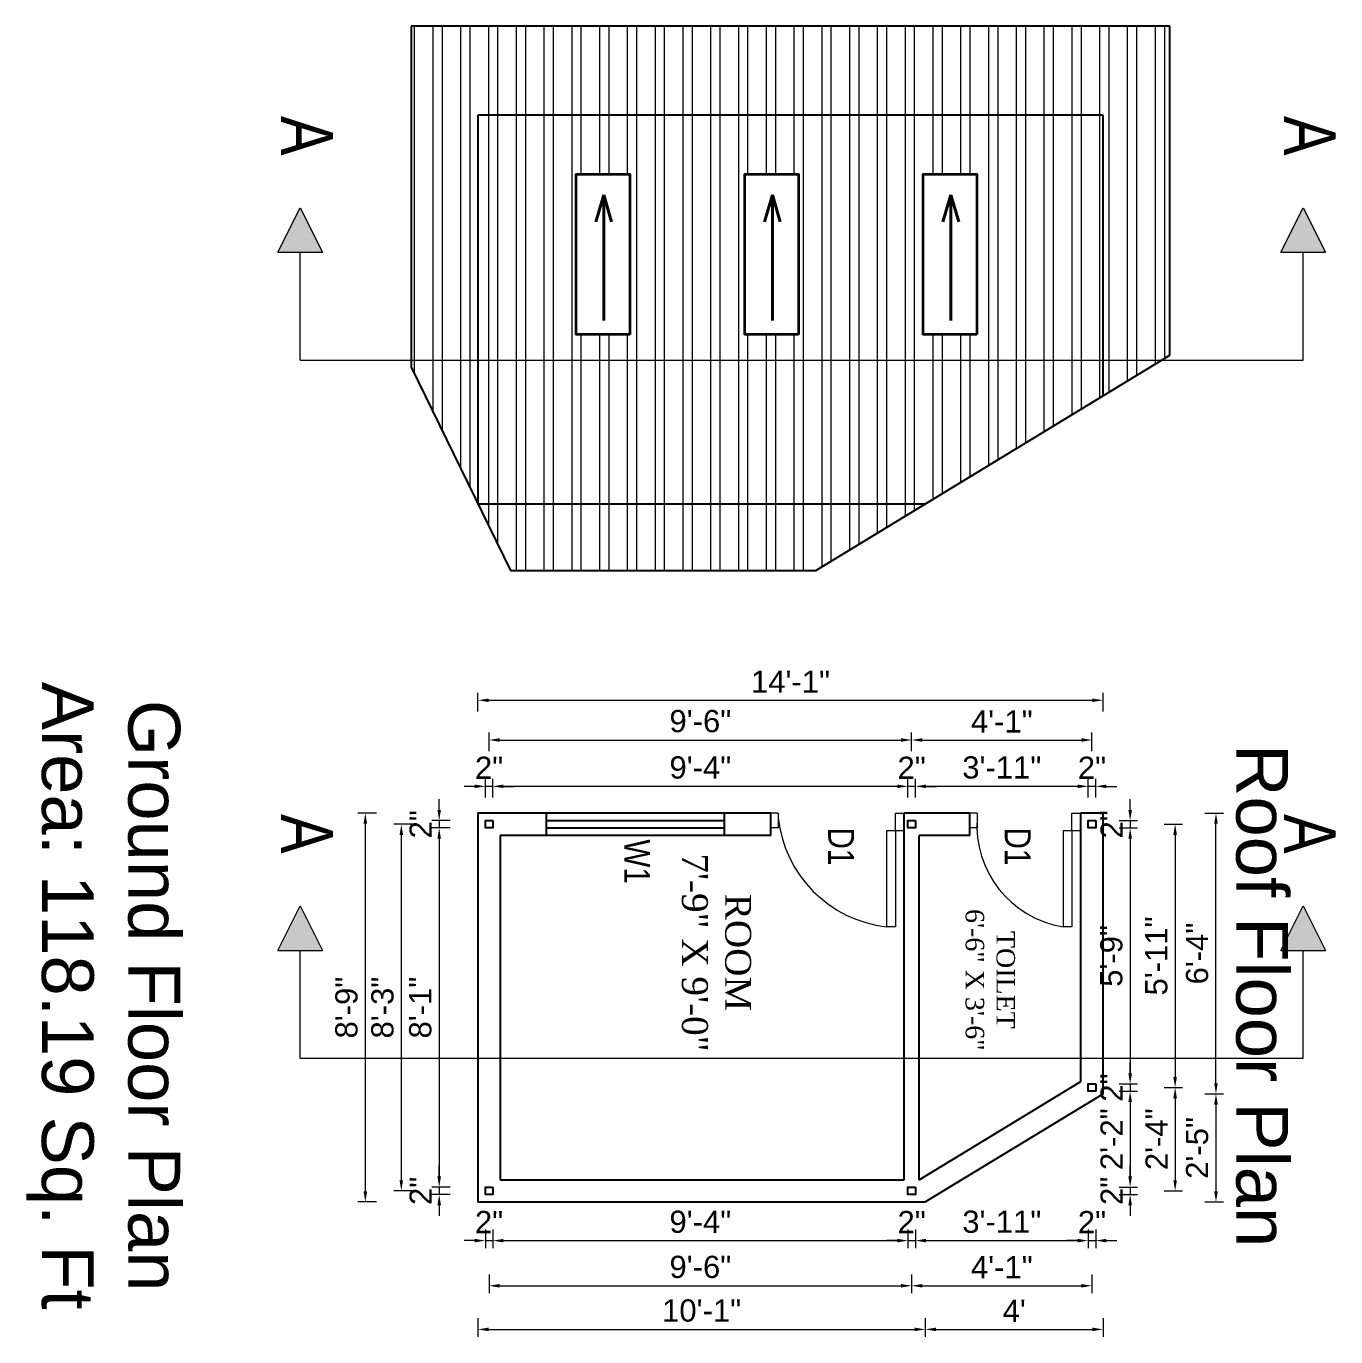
# Model space of a CAD drawing. Header units: inches. Extents: x 367408 to 422529, y -59171 to -41521.
# Drawn here: x 384788.8 to 385142.3, y -56353.1 to -55999.2 of the extents above; entities that cross this region are included whole.
import ezdxf

# ---------------------------------------------------------------- set-up
doc = ezdxf.new("R2010")
doc.units = ezdxf.units.IN
doc.header["$LTSCALE"] = 2
doc.header["$MEASUREMENT"] = 0
doc.header["$PDMODE"] = 34
doc.layers.get('0').update_dxf_attribs({"linetype": 'CONTINUOUS'})
doc.layers.get('DEFPOINTS').update_dxf_attribs({"color": 141, "linetype": 'CONTINUOUS'})
for name, color, linetype, lineweight in [('DIM_LINE', 173, 'CONTINUOUS', 20), ('dimension', 160, 'CONTINUOUS', 15), ('door', 20, 'CONTINUOUS', 35), ('OUTLINE', 1, 'CONTINUOUS', 25), ('steps', 253, 'CONTINUOUS', 20), ('WALL - A', 1, 'CONTINUOUS', 40)]:
    doc.layers.add(name, color=color, linetype=linetype, lineweight=lineweight)
doc.styles.add('Lettring Text', font='arial.ttf')
doc.styles.get("Standard").update_dxf_attribs({"font": 'ARIALN.TTF'})
doc.dimstyles.new('Copy of Standard', dxfattribs={"dimtxt": 6, "dimasz": 2.875, "dimexe": 2, "dimexo": 4, "dimgap": 2, "dimtad": 1, "dimdec": 0, "dimrnd": 1, "dimzin": 0, "dimdsep": 46, "dimlunit": 4, "dimtxsty": 'Lettring Text', "dimcen": 0.1, "dimclrd": 7, "dimclre": 7, "dimclrt": 7, "dimazin": 0, "dimtfac": 0.645, "dimtdec": 0, "dimtmove": 1, "dimatfit": 0, "dimfxl": 3, "dimfxlon": 1, "dimtfillclr": 256, "dimtolj": 1, "dimtzin": 0, "dimlwd": -1, "dimlwe": -1, "dimarcsym": 2})
pattern_1 = [(90, (441148.629, 326144.9924), (-7.5, 2e-15), []), (90, (441151.129, 326147.4924), (-7.5, 2e-15), [])]

# ---------------------------------------------------------------- blocks, each defined once
blk = doc.blocks.new('*D970')
at = {"layer": 'DEFPOINTS', "color": 0, "ltscale": 0.5, "transparency": 16777216}
for p in [(385077.5, -56213.72), (385077.5, -56215.72), (385086.81, -56215.72)]:
    blk.add_point(p, dxfattribs=at)
at = {"layer": 'steps', "color": 7, "ltscale": 0.5, "transparency": 16777216}
for p, q in [((385086.81, -56210.84), (385086.81, -56207.97)), ((385083.81, -56213.72), (385088.81, -56213.72)), ((385083.81, -56215.72), (385088.81, -56215.72)), ((385086.81, -56213.72), (385086.81, -56215.72)), ((385086.81, -56218.59), (385086.81, -56221.47))]:
    blk.add_line(p, q, dxfattribs=at)
for points in [[(385086.33, -56210.84), (385087.29, -56210.84), (385086.81, -56213.72)], [(385086.33, -56218.59), (385087.29, -56218.59), (385086.81, -56215.72)]]:
    blk.add_solid(points, dxfattribs=at)
at = {"layer": 'steps', "color": 7, "ltscale": 0.5, "transparency": 16777216, "insert": (385081.8, -56214.72), "char_height": 6, "attachment_point": 5, "rotation": 90, "style": 'Lettring Text'}
blk.add_mtext('\\A1;2"', dxfattribs=at)
blk = doc.blocks.new('*D971')
at = {"layer": 'DEFPOINTS', "color": 0, "ltscale": 0.5, "transparency": 16777216}
for p in [(385077.5, -56215.72), (385077.5, -56284.83), (385086.81, -56284.83)]:
    blk.add_point(p, dxfattribs=at)
at = {"layer": 'steps', "color": 7, "ltscale": 0.5, "transparency": 16777216}
for p, q in [((385083.81, -56215.72), (385088.81, -56215.72)), ((385086.81, -56218.59), (385086.81, -56281.96)), ((385083.81, -56284.83), (385088.81, -56284.83))]:
    blk.add_line(p, q, dxfattribs=at)
for points in [[(385086.33, -56218.59), (385087.29, -56218.59), (385086.81, -56215.72)], [(385086.33, -56281.96), (385087.29, -56281.96), (385086.81, -56284.83)]]:
    blk.add_solid(points, dxfattribs=at)
at = {"layer": 'steps', "color": 7, "ltscale": 0.5, "transparency": 16777216, "insert": (385081.75, -56250.27), "char_height": 6, "attachment_point": 5, "rotation": 90, "style": 'Lettring Text'}
blk.add_mtext('\\A1;5\'-9"', dxfattribs=at)
blk = doc.blocks.new('*D972')
at = {"layer": 'DEFPOINTS', "color": 0, "ltscale": 0.5, "transparency": 16777216}
for p in [(385077.5, -56284.83), (385077.5, -56286.83), (385086.81, -56286.83)]:
    blk.add_point(p, dxfattribs=at)
at = {"layer": 'steps', "color": 7, "ltscale": 0.5, "transparency": 16777216}
for p, q in [((385086.81, -56281.96), (385086.81, -56279.08)), ((385083.81, -56284.83), (385088.81, -56284.83)), ((385083.81, -56286.83), (385088.81, -56286.83)), ((385086.81, -56284.83), (385086.81, -56286.83)), ((385086.81, -56289.71), (385086.81, -56292.58))]:
    blk.add_line(p, q, dxfattribs=at)
for points in [[(385086.33, -56281.96), (385087.29, -56281.96), (385086.81, -56284.83)], [(385086.33, -56289.71), (385087.29, -56289.71), (385086.81, -56286.83)]]:
    blk.add_solid(points, dxfattribs=at)
at = {"layer": 'steps', "color": 7, "ltscale": 0.5, "transparency": 16777216, "insert": (385081.8, -56285.83), "char_height": 6, "attachment_point": 5, "rotation": 90, "style": 'Lettring Text'}
blk.add_mtext('\\A1;2"', dxfattribs=at)
blk = doc.blocks.new('*D973')
at = {"layer": 'DEFPOINTS', "color": 0, "ltscale": 0.5, "transparency": 16777216}
for p in [(385076.5, -56214.72), (385076.5, -56285.83), (385098.95, -56285.83)]:
    blk.add_point(p, dxfattribs=at)
at = {"layer": 'steps', "color": 7, "ltscale": 0.5, "transparency": 16777216}
for p, q in [((385095.95, -56214.72), (385100.95, -56214.72)), ((385098.95, -56217.59), (385098.95, -56282.96)), ((385095.95, -56285.83), (385100.95, -56285.83))]:
    blk.add_line(p, q, dxfattribs=at)
for points in [[(385098.47, -56217.59), (385099.43, -56217.59), (385098.95, -56214.72)], [(385098.47, -56282.96), (385099.43, -56282.96), (385098.95, -56285.83)]]:
    blk.add_solid(points, dxfattribs=at)
at = {"layer": 'steps', "color": 7, "ltscale": 0.5, "transparency": 16777216, "insert": (385093.89, -56250.27), "char_height": 6, "attachment_point": 5, "rotation": 90, "style": 'Lettring Text'}
blk.add_mtext('\\A1;5\'-11"', dxfattribs=at)
blk = doc.blocks.new('*D974')
at = {"layer": 'DEFPOINTS', "color": 0, "ltscale": 0.5, "transparency": 16777216}
for p in [(385079.5, -56211.72), (385109.98, -56211.72), (385079.5, -56287.52)]:
    blk.add_point(p, dxfattribs=at)
at = {"layer": 'steps', "color": 7, "ltscale": 0.5, "transparency": 16777216}
for p, q in [((385106.98, -56211.72), (385111.98, -56211.72)), ((385109.98, -56284.65), (385109.98, -56214.59)), ((385106.98, -56287.52), (385111.98, -56287.52))]:
    blk.add_line(p, q, dxfattribs=at)
for points in [[(385109.5, -56214.59), (385110.46, -56214.59), (385109.98, -56211.72)], [(385109.5, -56284.65), (385110.46, -56284.65), (385109.98, -56287.52)]]:
    blk.add_solid(points, dxfattribs=at)
at = {"layer": 'steps', "color": 7, "ltscale": 0.5, "transparency": 16777216, "insert": (385104.91, -56249.62), "char_height": 6, "attachment_point": 5, "rotation": 90, "style": 'Lettring Text'}
blk.add_mtext('\\A1;6\'-4"', dxfattribs=at)
blk = doc.blocks.new('*D975')
at = {"layer": 'DEFPOINTS', "color": 0, "ltscale": 0.5, "transparency": 16777216}
for p in [(385075.5, -56204.47), (385075.5, -56213.72), (385077.5, -56213.72)]:
    blk.add_point(p, dxfattribs=at)
at = {"layer": 'steps', "color": 7, "ltscale": 0.5, "transparency": 16777216}
for p, q in [((385075.5, -56207.47), (385075.5, -56202.47)), ((385077.5, -56207.47), (385077.5, -56202.47)), ((385072.63, -56204.47), (385069.75, -56204.47)), ((385077.5, -56204.47), (385075.5, -56204.47)), ((385080.38, -56204.47), (385083.25, -56204.47))]:
    blk.add_line(p, q, dxfattribs=at)
for points in [[(385072.63, -56203.99), (385072.63, -56204.95), (385075.5, -56204.47)], [(385080.38, -56203.99), (385080.38, -56204.95), (385077.5, -56204.47)]]:
    blk.add_solid(points, dxfattribs=at)
at = {"layer": 'steps', "color": 7, "ltscale": 0.5, "transparency": 16777216, "insert": (385076.5, -56199.46), "char_height": 6, "attachment_point": 5, "style": 'Lettring Text'}
blk.add_mtext('\\A1;2"', dxfattribs=at)
blk = doc.blocks.new('*D976')
at = {"layer": 'DEFPOINTS', "color": 0, "ltscale": 0.5, "transparency": 16777216}
for p in [(385028.82, -56204.47), (385028.82, -56213.72), (385075.5, -56213.72)]:
    blk.add_point(p, dxfattribs=at)
at = {"layer": 'steps', "color": 7, "ltscale": 0.5, "transparency": 16777216}
for p, q in [((385028.82, -56207.47), (385028.82, -56202.47)), ((385075.5, -56207.47), (385075.5, -56202.47)), ((385072.63, -56204.47), (385031.7, -56204.47))]:
    blk.add_line(p, q, dxfattribs=at)
for points in [[(385031.7, -56203.99), (385031.7, -56204.95), (385028.82, -56204.47)], [(385072.63, -56203.99), (385072.63, -56204.95), (385075.5, -56204.47)]]:
    blk.add_solid(points, dxfattribs=at)
at = {"layer": 'steps', "color": 7, "ltscale": 0.5, "transparency": 16777216, "insert": (385052.16, -56199.41), "char_height": 6, "attachment_point": 5, "style": 'Lettring Text'}
blk.add_mtext('\\A1;3\'-11"', dxfattribs=at)
blk = doc.blocks.new('*D977')
at = {"layer": 'DEFPOINTS', "color": 0, "ltscale": 0.5, "transparency": 16777216}
for p in [(385026.82, -56204.47), (385026.82, -56213.72), (385028.82, -56213.72)]:
    blk.add_point(p, dxfattribs=at)
at = {"layer": 'steps', "color": 7, "ltscale": 0.5, "transparency": 16777216}
for p, q in [((385026.82, -56207.47), (385026.82, -56202.47)), ((385028.82, -56207.47), (385028.82, -56202.47)), ((385023.95, -56204.47), (385021.07, -56204.47)), ((385028.82, -56204.47), (385026.82, -56204.47)), ((385031.7, -56204.47), (385034.57, -56204.47))]:
    blk.add_line(p, q, dxfattribs=at)
for points in [[(385023.95, -56203.99), (385023.95, -56204.95), (385026.82, -56204.47)], [(385031.7, -56203.99), (385031.7, -56204.95), (385028.82, -56204.47)]]:
    blk.add_solid(points, dxfattribs=at)
at = {"layer": 'steps', "color": 7, "ltscale": 0.5, "transparency": 16777216, "insert": (385027.82, -56199.46), "char_height": 6, "attachment_point": 5, "style": 'Lettring Text'}
blk.add_mtext('\\A1;2"', dxfattribs=at)
blk = doc.blocks.new('*D978')
at = {"layer": 'DEFPOINTS', "color": 0, "ltscale": 0.5, "transparency": 16777216}
for p in [(384914.74, -56204.47), (384914.74, -56213.72), (385026.82, -56213.72)]:
    blk.add_point(p, dxfattribs=at)
at = {"layer": 'steps', "color": 7, "ltscale": 0.5, "transparency": 16777216}
for p, q in [((384914.74, -56207.47), (384914.74, -56202.47)), ((385026.82, -56207.47), (385026.82, -56202.47)), ((385023.95, -56204.47), (384917.61, -56204.47))]:
    blk.add_line(p, q, dxfattribs=at)
for points in [[(384917.61, -56203.99), (384917.61, -56204.95), (384914.74, -56204.47)], [(385023.95, -56203.99), (385023.95, -56204.95), (385026.82, -56204.47)]]:
    blk.add_solid(points, dxfattribs=at)
at = {"layer": 'steps', "color": 7, "ltscale": 0.5, "transparency": 16777216, "insert": (384970.78, -56199.41), "char_height": 6, "attachment_point": 5, "style": 'Lettring Text'}
blk.add_mtext('\\A1;9\'-4"', dxfattribs=at)
blk = doc.blocks.new('*D979')
at = {"layer": 'DEFPOINTS', "color": 0, "ltscale": 0.5, "transparency": 16777216}
for p in [(384912.74, -56204.47), (384912.74, -56213.72), (384914.74, -56213.72)]:
    blk.add_point(p, dxfattribs=at)
at = {"layer": 'steps', "color": 7, "ltscale": 0.5, "transparency": 16777216}
for p, q in [((384912.74, -56207.47), (384912.74, -56202.47)), ((384914.74, -56207.47), (384914.74, -56202.47)), ((384909.86, -56204.47), (384906.99, -56204.47)), ((384914.74, -56204.47), (384912.74, -56204.47)), ((384917.61, -56204.47), (384920.49, -56204.47))]:
    blk.add_line(p, q, dxfattribs=at)
for points in [[(384909.86, -56203.99), (384909.86, -56204.95), (384912.74, -56204.47)], [(384917.61, -56203.99), (384917.61, -56204.95), (384914.74, -56204.47)]]:
    blk.add_solid(points, dxfattribs=at)
at = {"layer": 'steps', "color": 7, "ltscale": 0.5, "transparency": 16777216, "insert": (384913.74, -56199.46), "char_height": 6, "attachment_point": 5, "style": 'Lettring Text'}
blk.add_mtext('\\A1;2"', dxfattribs=at)
blk = doc.blocks.new('*D980')
at = {"layer": 'DEFPOINTS', "color": 0, "ltscale": 0.5, "transparency": 16777216}
for p in [(385027.82, -56191.96), (384913.74, -56214.72), (385027.82, -56214.72)]:
    blk.add_point(p, dxfattribs=at)
at = {"layer": 'steps', "color": 7, "ltscale": 0.5, "transparency": 16777216}
for p, q in [((384913.74, -56194.96), (384913.74, -56189.96)), ((384916.61, -56191.96), (385024.95, -56191.96)), ((385027.82, -56194.96), (385027.82, -56189.96))]:
    blk.add_line(p, q, dxfattribs=at)
for points in [[(384916.61, -56191.48), (384916.61, -56192.44), (384913.74, -56191.96)], [(385024.95, -56191.48), (385024.95, -56192.44), (385027.82, -56191.96)]]:
    blk.add_solid(points, dxfattribs=at)
at = {"layer": 'steps', "color": 7, "ltscale": 0.5, "transparency": 16777216, "insert": (384970.78, -56186.89), "char_height": 6, "attachment_point": 5, "style": 'Lettring Text'}
blk.add_mtext('\\A1;9\'-6"', dxfattribs=at)
blk = doc.blocks.new('*D981')
at = {"layer": 'DEFPOINTS', "color": 0, "ltscale": 0.5, "transparency": 16777216}
for p in [(385079.5, -56181.22), (384910.74, -56211.72), (385079.5, -56211.72)]:
    blk.add_point(p, dxfattribs=at)
at = {"layer": 'steps', "color": 7, "ltscale": 0.5, "transparency": 16777216}
for p, q in [((384910.74, -56184.22), (384910.74, -56179.22)), ((384913.61, -56181.22), (385076.63, -56181.22)), ((385079.5, -56184.22), (385079.5, -56179.22))]:
    blk.add_line(p, q, dxfattribs=at)
for points in [[(384913.61, -56180.75), (384913.61, -56181.7), (384910.74, -56181.22)], [(385076.63, -56180.75), (385076.63, -56181.7), (385079.5, -56181.22)]]:
    blk.add_solid(points, dxfattribs=at)
at = {"layer": 'steps', "color": 7, "ltscale": 0.5, "transparency": 16777216, "insert": (384995.12, -56176.21), "char_height": 6, "attachment_point": 5, "style": 'Lettring Text'}
blk.add_mtext('\\A1;14\'-1"', dxfattribs=at)
blk = doc.blocks.new('*D982')
at = {"layer": 'DEFPOINTS', "color": 0, "ltscale": 0.5, "transparency": 16777216}
for p in [(385076.5, -56191.96), (385027.82, -56214.72), (385076.5, -56214.72)]:
    blk.add_point(p, dxfattribs=at)
at = {"layer": 'steps', "color": 7, "ltscale": 0.5, "transparency": 16777216}
for p, q in [((385027.82, -56194.96), (385027.82, -56189.96)), ((385030.7, -56191.96), (385073.63, -56191.96)), ((385076.5, -56194.96), (385076.5, -56189.96))]:
    blk.add_line(p, q, dxfattribs=at)
for points in [[(385030.7, -56191.48), (385030.7, -56192.44), (385027.82, -56191.96)], [(385073.63, -56191.48), (385073.63, -56192.44), (385076.5, -56191.96)]]:
    blk.add_solid(points, dxfattribs=at)
at = {"layer": 'steps', "color": 7, "ltscale": 0.5, "transparency": 16777216, "insert": (385052.16, -56186.95), "char_height": 6, "attachment_point": 5, "style": 'Lettring Text'}
blk.add_mtext('\\A1;4\'-1"', dxfattribs=at)
blk = doc.blocks.new('*D983')
at = {"layer": 'DEFPOINTS', "color": 0, "ltscale": 0.5, "transparency": 16777216}
for p in [(384900.27, -56215.72), (384912.74, -56213.72), (384912.74, -56215.72)]:
    blk.add_point(p, dxfattribs=at)
at = {"layer": 'steps', "color": 7, "ltscale": 0.5, "transparency": 16777216}
for p, q in [((384900.27, -56210.84), (384900.27, -56207.97)), ((384903.27, -56213.72), (384898.27, -56213.72)), ((384903.27, -56215.72), (384898.27, -56215.72)), ((384900.27, -56213.72), (384900.27, -56215.72)), ((384900.27, -56218.59), (384900.27, -56221.47))]:
    blk.add_line(p, q, dxfattribs=at)
for points in [[(384899.79, -56210.84), (384900.75, -56210.84), (384900.27, -56213.72)], [(384899.79, -56218.59), (384900.75, -56218.59), (384900.27, -56215.72)]]:
    blk.add_solid(points, dxfattribs=at)
at = {"layer": 'steps', "color": 7, "ltscale": 0.5, "transparency": 16777216, "insert": (384895.26, -56214.72), "char_height": 6, "attachment_point": 5, "rotation": 90, "style": 'Lettring Text'}
blk.add_mtext('\\A1;2"', dxfattribs=at)
blk = doc.blocks.new('*D984')
at = {"layer": 'DEFPOINTS', "color": 0, "ltscale": 0.5, "transparency": 16777216}
for p in [(384912.74, -56215.72), (384900.27, -56312.72), (384912.74, -56312.72)]:
    blk.add_point(p, dxfattribs=at)
at = {"layer": 'steps', "color": 7, "ltscale": 0.5, "transparency": 16777216}
for p, q in [((384903.27, -56215.72), (384898.27, -56215.72)), ((384900.27, -56218.59), (384900.27, -56309.84)), ((384903.27, -56312.72), (384898.27, -56312.72))]:
    blk.add_line(p, q, dxfattribs=at)
for points in [[(384899.79, -56218.59), (384900.75, -56218.59), (384900.27, -56215.72)], [(384899.79, -56309.84), (384900.75, -56309.84), (384900.27, -56312.72)]]:
    blk.add_solid(points, dxfattribs=at)
at = {"layer": 'steps', "color": 7, "ltscale": 0.5, "transparency": 16777216, "insert": (384895.2, -56264.22), "char_height": 6, "attachment_point": 5, "rotation": 90, "style": 'Lettring Text'}
blk.add_mtext('\\A1;8\'-1"', dxfattribs=at)
blk = doc.blocks.new('*D985')
at = {"layer": 'DEFPOINTS', "color": 0, "ltscale": 0.5, "transparency": 16777216}
for p in [(384900.27, -56314.72), (384912.74, -56312.72), (384912.74, -56314.72)]:
    blk.add_point(p, dxfattribs=at)
at = {"layer": 'steps', "color": 7, "ltscale": 0.5, "transparency": 16777216}
for p, q in [((384900.27, -56309.84), (384900.27, -56306.97)), ((384903.27, -56312.72), (384898.27, -56312.72)), ((384903.27, -56314.72), (384898.27, -56314.72)), ((384900.27, -56312.72), (384900.27, -56314.72)), ((384900.27, -56317.59), (384900.27, -56320.47))]:
    blk.add_line(p, q, dxfattribs=at)
for points in [[(384899.79, -56309.84), (384900.75, -56309.84), (384900.27, -56312.72)], [(384899.79, -56317.59), (384900.75, -56317.59), (384900.27, -56314.72)]]:
    blk.add_solid(points, dxfattribs=at)
at = {"layer": 'steps', "color": 7, "ltscale": 0.5, "transparency": 16777216, "insert": (384895.26, -56313.72), "char_height": 6, "attachment_point": 5, "rotation": 90, "style": 'Lettring Text'}
blk.add_mtext('\\A1;2"', dxfattribs=at)
blk = doc.blocks.new('*D986')
at = {"layer": 'DEFPOINTS', "color": 0, "ltscale": 0.5, "transparency": 16777216}
for p in [(384913.74, -56214.72), (384890.05, -56313.72), (384913.74, -56313.72)]:
    blk.add_point(p, dxfattribs=at)
at = {"layer": 'steps', "color": 7, "ltscale": 0.5, "transparency": 16777216}
for p, q in [((384893.05, -56214.72), (384888.05, -56214.72)), ((384890.05, -56217.59), (384890.05, -56310.84)), ((384893.05, -56313.72), (384888.05, -56313.72))]:
    blk.add_line(p, q, dxfattribs=at)
for points in [[(384889.57, -56217.59), (384890.53, -56217.59), (384890.05, -56214.72)], [(384889.57, -56310.84), (384890.53, -56310.84), (384890.05, -56313.72)]]:
    blk.add_solid(points, dxfattribs=at)
at = {"layer": 'steps', "color": 7, "ltscale": 0.5, "transparency": 16777216, "insert": (384884.98, -56264.22), "char_height": 6, "attachment_point": 5, "rotation": 90, "style": 'Lettring Text'}
blk.add_mtext('\\A1;8\'-3"', dxfattribs=at)
blk = doc.blocks.new('*D987')
at = {"layer": 'DEFPOINTS', "color": 0, "ltscale": 0.5, "transparency": 16777216}
for p in [(384910.74, -56211.72), (384880.33, -56316.72), (384910.74, -56316.72)]:
    blk.add_point(p, dxfattribs=at)
at = {"layer": 'steps', "color": 7, "ltscale": 0.5, "transparency": 16777216}
for p, q in [((384883.33, -56211.72), (384878.33, -56211.72)), ((384880.33, -56214.59), (384880.33, -56313.84)), ((384883.33, -56316.72), (384878.33, -56316.72))]:
    blk.add_line(p, q, dxfattribs=at)
for points in [[(384879.85, -56214.59), (384880.81, -56214.59), (384880.33, -56211.72)], [(384879.85, -56313.84), (384880.81, -56313.84), (384880.33, -56316.72)]]:
    blk.add_solid(points, dxfattribs=at)
at = {"layer": 'steps', "color": 7, "ltscale": 0.5, "transparency": 16777216, "insert": (384875.26, -56264.22), "char_height": 6, "attachment_point": 5, "rotation": 90, "style": 'Lettring Text'}
blk.add_mtext('\\A1;8\'-9"', dxfattribs=at)
blk = doc.blocks.new('*D988')
at = {"layer": 'DEFPOINTS', "color": 0, "ltscale": 0.5, "transparency": 16777216}
for p in [(384912.74, -56314.72), (384914.74, -56314.72), (384914.74, -56327.16)]:
    blk.add_point(p, dxfattribs=at)
at = {"layer": 'steps', "color": 7, "ltscale": 0.5, "transparency": 16777216}
for p, q in [((384912.74, -56324.16), (384912.74, -56329.16)), ((384914.74, -56324.16), (384914.74, -56329.16)), ((384909.86, -56327.16), (384906.99, -56327.16)), ((384912.74, -56327.16), (384914.74, -56327.16)), ((384917.61, -56327.16), (384920.49, -56327.16))]:
    blk.add_line(p, q, dxfattribs=at)
for points in [[(384909.86, -56326.68), (384909.86, -56327.64), (384912.74, -56327.16)], [(384917.61, -56326.68), (384917.61, -56327.64), (384914.74, -56327.16)]]:
    blk.add_solid(points, dxfattribs=at)
at = {"layer": 'steps', "color": 7, "ltscale": 0.5, "transparency": 16777216, "insert": (384913.74, -56322.15), "char_height": 6, "attachment_point": 5, "style": 'Lettring Text'}
blk.add_mtext('\\A1;2"', dxfattribs=at)
blk = doc.blocks.new('*D989')
at = {"layer": 'DEFPOINTS', "color": 0, "ltscale": 0.5, "transparency": 16777216}
for p in [(384914.74, -56314.72), (385026.82, -56314.72), (385026.82, -56327.16)]:
    blk.add_point(p, dxfattribs=at)
at = {"layer": 'steps', "color": 7, "ltscale": 0.5, "transparency": 16777216}
for p, q in [((384914.74, -56324.16), (384914.74, -56329.16)), ((385026.82, -56324.16), (385026.82, -56329.16)), ((384917.61, -56327.16), (385023.95, -56327.16))]:
    blk.add_line(p, q, dxfattribs=at)
for points in [[(384917.61, -56326.68), (384917.61, -56327.64), (384914.74, -56327.16)], [(385023.95, -56326.68), (385023.95, -56327.64), (385026.82, -56327.16)]]:
    blk.add_solid(points, dxfattribs=at)
at = {"layer": 'steps', "color": 7, "ltscale": 0.5, "transparency": 16777216, "insert": (384970.78, -56322.1), "char_height": 6, "attachment_point": 5, "style": 'Lettring Text'}
blk.add_mtext('\\A1;9\'-4"', dxfattribs=at)
blk = doc.blocks.new('*D990')
at = {"layer": 'DEFPOINTS', "color": 0, "ltscale": 0.5, "transparency": 16777216}
for p in [(385026.82, -56314.72), (385028.82, -56314.72), (385028.82, -56327.16)]:
    blk.add_point(p, dxfattribs=at)
at = {"layer": 'steps', "color": 7, "ltscale": 0.5, "transparency": 16777216}
for p, q in [((385026.82, -56324.16), (385026.82, -56329.16)), ((385028.82, -56324.16), (385028.82, -56329.16)), ((385023.95, -56327.16), (385021.07, -56327.16)), ((385026.82, -56327.16), (385028.82, -56327.16)), ((385031.7, -56327.16), (385034.57, -56327.16))]:
    blk.add_line(p, q, dxfattribs=at)
for points in [[(385023.95, -56326.68), (385023.95, -56327.64), (385026.82, -56327.16)], [(385031.7, -56326.68), (385031.7, -56327.64), (385028.82, -56327.16)]]:
    blk.add_solid(points, dxfattribs=at)
at = {"layer": 'steps', "color": 7, "ltscale": 0.5, "transparency": 16777216, "insert": (385027.82, -56322.15), "char_height": 6, "attachment_point": 5, "style": 'Lettring Text'}
blk.add_mtext('\\A1;2"', dxfattribs=at)
blk = doc.blocks.new('*D991')
at = {"layer": 'DEFPOINTS', "color": 0, "ltscale": 0.5, "transparency": 16777216}
for p in [(384913.74, -56313.72), (385027.82, -56313.72), (385027.82, -56339.35)]:
    blk.add_point(p, dxfattribs=at)
at = {"layer": 'steps', "color": 7, "ltscale": 0.5, "transparency": 16777216}
for p, q in [((384913.74, -56336.35), (384913.74, -56341.35)), ((385027.82, -56336.35), (385027.82, -56341.35)), ((384916.61, -56339.35), (385024.95, -56339.35))]:
    blk.add_line(p, q, dxfattribs=at)
for points in [[(384916.61, -56338.87), (384916.61, -56339.83), (384913.74, -56339.35)], [(385024.95, -56338.87), (385024.95, -56339.83), (385027.82, -56339.35)]]:
    blk.add_solid(points, dxfattribs=at)
at = {"layer": 'steps', "color": 7, "ltscale": 0.5, "transparency": 16777216, "insert": (384970.78, -56334.29), "char_height": 6, "attachment_point": 5, "style": 'Lettring Text'}
blk.add_mtext('\\A1;9\'-6"', dxfattribs=at)
blk = doc.blocks.new('*D992')
at = {"layer": 'DEFPOINTS', "color": 0, "ltscale": 0.5, "transparency": 16777216}
for p in [(384910.74, -56316.72), (385031.5, -56316.72), (385031.5, -56351.13)]:
    blk.add_point(p, dxfattribs=at)
at = {"layer": 'steps', "color": 7, "ltscale": 0.5, "transparency": 16777216}
for p, q in [((384910.74, -56348.13), (384910.74, -56353.13)), ((384913.61, -56351.13), (385028.63, -56351.13)), ((385031.5, -56348.13), (385031.5, -56353.13))]:
    blk.add_line(p, q, dxfattribs=at)
for points in [[(384913.61, -56350.65), (384913.61, -56351.61), (384910.74, -56351.13)], [(385028.63, -56350.65), (385028.63, -56351.61), (385031.5, -56351.13)]]:
    blk.add_solid(points, dxfattribs=at)
at = {"layer": 'steps', "color": 7, "ltscale": 0.5, "transparency": 16777216, "insert": (384971.12, -56346.07), "char_height": 6, "attachment_point": 5, "style": 'Lettring Text'}
blk.add_mtext('\\A1;10\'-1"', dxfattribs=at)
blk = doc.blocks.new('*D993')
at = {"layer": 'DEFPOINTS', "color": 0, "ltscale": 0.5, "transparency": 16777216}
for p in [(385075.5, -56286.83), (385028.82, -56314.72), (385075.5, -56327.16)]:
    blk.add_point(p, dxfattribs=at)
at = {"layer": 'steps', "color": 7, "ltscale": 0.5, "transparency": 16777216}
for p, q in [((385028.82, -56324.16), (385028.82, -56329.16)), ((385075.5, -56324.16), (385075.5, -56329.16)), ((385031.7, -56327.16), (385072.63, -56327.16))]:
    blk.add_line(p, q, dxfattribs=at)
for points in [[(385031.7, -56326.68), (385031.7, -56327.64), (385028.82, -56327.16)], [(385072.63, -56326.68), (385072.63, -56327.64), (385075.5, -56327.16)]]:
    blk.add_solid(points, dxfattribs=at)
at = {"layer": 'steps', "color": 7, "ltscale": 0.5, "transparency": 16777216, "insert": (385052.16, -56322.09), "char_height": 6, "attachment_point": 5, "style": 'Lettring Text'}
blk.add_mtext('\\A1;3\'-11"', dxfattribs=at)
blk = doc.blocks.new('*D994')
at = {"layer": 'DEFPOINTS', "color": 0, "ltscale": 0.5, "transparency": 16777216}
for p in [(385075.5, -56286.83), (385077.5, -56286.83), (385077.5, -56327.16)]:
    blk.add_point(p, dxfattribs=at)
at = {"layer": 'steps', "color": 7, "ltscale": 0.5, "transparency": 16777216}
for p, q in [((385075.5, -56324.16), (385075.5, -56329.16)), ((385077.5, -56324.16), (385077.5, -56329.16)), ((385072.63, -56327.16), (385069.75, -56327.16)), ((385075.5, -56327.16), (385077.5, -56327.16)), ((385080.38, -56327.16), (385083.25, -56327.16))]:
    blk.add_line(p, q, dxfattribs=at)
for points in [[(385072.63, -56326.68), (385072.63, -56327.64), (385075.5, -56327.16)], [(385080.38, -56326.68), (385080.38, -56327.64), (385077.5, -56327.16)]]:
    blk.add_solid(points, dxfattribs=at)
at = {"layer": 'steps', "color": 7, "ltscale": 0.5, "transparency": 16777216, "insert": (385076.5, -56322.15), "char_height": 6, "attachment_point": 5, "style": 'Lettring Text'}
blk.add_mtext('\\A1;2"', dxfattribs=at)
blk = doc.blocks.new('*D995')
at = {"layer": 'DEFPOINTS', "color": 0, "ltscale": 0.5, "transparency": 16777216}
for p in [(385076.5, -56285.83), (385027.82, -56313.72), (385076.5, -56339.35)]:
    blk.add_point(p, dxfattribs=at)
at = {"layer": 'steps', "color": 7, "ltscale": 0.5, "transparency": 16777216}
for p, q in [((385027.82, -56336.35), (385027.82, -56341.35)), ((385076.5, -56336.35), (385076.5, -56341.35)), ((385030.7, -56339.35), (385073.63, -56339.35))]:
    blk.add_line(p, q, dxfattribs=at)
for points in [[(385030.7, -56338.87), (385030.7, -56339.83), (385027.82, -56339.35)], [(385073.63, -56338.87), (385073.63, -56339.83), (385076.5, -56339.35)]]:
    blk.add_solid(points, dxfattribs=at)
at = {"layer": 'steps', "color": 7, "ltscale": 0.5, "transparency": 16777216, "insert": (385052.16, -56334.34), "char_height": 6, "attachment_point": 5, "style": 'Lettring Text'}
blk.add_mtext('\\A1;4\'-1"', dxfattribs=at)
blk = doc.blocks.new('*D996')
at = {"layer": 'DEFPOINTS', "color": 0, "ltscale": 0.5, "transparency": 16777216}
for p in [(385079.5, -56287.52), (385031.5, -56316.72), (385079.5, -56351.13)]:
    blk.add_point(p, dxfattribs=at)
at = {"layer": 'steps', "color": 7, "ltscale": 0.5, "transparency": 16777216}
for p, q in [((385031.5, -56348.13), (385031.5, -56353.13)), ((385034.38, -56351.13), (385076.63, -56351.13)), ((385079.5, -56348.13), (385079.5, -56353.13))]:
    blk.add_line(p, q, dxfattribs=at)
for points in [[(385034.38, -56350.65), (385034.38, -56351.61), (385031.5, -56351.13)], [(385076.63, -56350.65), (385076.63, -56351.61), (385079.5, -56351.13)]]:
    blk.add_solid(points, dxfattribs=at)
at = {"layer": 'steps', "color": 7, "ltscale": 0.5, "transparency": 16777216, "insert": (385055.5, -56346.13), "char_height": 6, "attachment_point": 5, "style": 'Lettring Text'}
blk.add_mtext("\\A1;4'", dxfattribs=at)
blk = doc.blocks.new('*D997')
at = {"layer": 'DEFPOINTS', "color": 0, "ltscale": 0.5, "transparency": 16777216}
for p in [(385077.5, -56286.83), (385028.82, -56312.72), (385086.81, -56312.72)]:
    blk.add_point(p, dxfattribs=at)
at = {"layer": 'steps', "color": 7, "ltscale": 0.5, "transparency": 16777216}
for p, q in [((385083.81, -56286.83), (385088.81, -56286.83)), ((385086.81, -56289.71), (385086.81, -56309.84)), ((385083.81, -56312.72), (385088.81, -56312.72))]:
    blk.add_line(p, q, dxfattribs=at)
for points in [[(385086.33, -56289.71), (385087.29, -56289.71), (385086.81, -56286.83)], [(385086.33, -56309.84), (385087.29, -56309.84), (385086.81, -56312.72)]]:
    blk.add_solid(points, dxfattribs=at)
at = {"layer": 'steps', "color": 7, "ltscale": 0.5, "transparency": 16777216, "insert": (385081.8, -56299.77), "char_height": 6, "attachment_point": 5, "rotation": 90, "style": 'Lettring Text'}
blk.add_mtext('\\A1;2\'-2"', dxfattribs=at)
blk = doc.blocks.new('*D998')
at = {"layer": 'DEFPOINTS', "color": 0, "ltscale": 0.5, "transparency": 16777216}
for p in [(385028.82, -56312.72), (385028.82, -56314.72), (385086.81, -56314.72)]:
    blk.add_point(p, dxfattribs=at)
at = {"layer": 'steps', "color": 7, "ltscale": 0.5, "transparency": 16777216}
for p, q in [((385086.81, -56309.84), (385086.81, -56306.97)), ((385083.81, -56312.72), (385088.81, -56312.72)), ((385083.81, -56314.72), (385088.81, -56314.72)), ((385086.81, -56312.72), (385086.81, -56314.72)), ((385086.81, -56317.59), (385086.81, -56320.47))]:
    blk.add_line(p, q, dxfattribs=at)
for points in [[(385086.33, -56309.84), (385087.29, -56309.84), (385086.81, -56312.72)], [(385086.33, -56317.59), (385087.29, -56317.59), (385086.81, -56314.72)]]:
    blk.add_solid(points, dxfattribs=at)
at = {"layer": 'steps', "color": 7, "ltscale": 0.5, "transparency": 16777216, "insert": (385081.8, -56313.72), "char_height": 6, "attachment_point": 5, "rotation": 90, "style": 'Lettring Text'}
blk.add_mtext('\\A1;2"', dxfattribs=at)
blk = doc.blocks.new('*D999')
at = {"layer": 'DEFPOINTS', "color": 0, "ltscale": 0.5, "transparency": 16777216}
for p in [(385076.5, -56285.83), (385027.82, -56313.72), (385098.95, -56313.72)]:
    blk.add_point(p, dxfattribs=at)
at = {"layer": 'steps', "color": 7, "ltscale": 0.5, "transparency": 16777216}
for p, q in [((385095.95, -56285.83), (385100.95, -56285.83)), ((385098.95, -56288.71), (385098.95, -56310.84)), ((385095.95, -56313.72), (385100.95, -56313.72))]:
    blk.add_line(p, q, dxfattribs=at)
for points in [[(385098.47, -56288.71), (385099.43, -56288.71), (385098.95, -56285.83)], [(385098.47, -56310.84), (385099.43, -56310.84), (385098.95, -56313.72)]]:
    blk.add_solid(points, dxfattribs=at)
at = {"layer": 'steps', "color": 7, "ltscale": 0.5, "transparency": 16777216, "insert": (385093.94, -56299.77), "char_height": 6, "attachment_point": 5, "rotation": 90, "style": 'Lettring Text'}
blk.add_mtext('\\A1;2\'-4"', dxfattribs=at)
blk = doc.blocks.new('*D1000')
at = {"layer": 'DEFPOINTS', "color": 0, "ltscale": 0.5, "transparency": 16777216}
for p in [(385079.5, -56287.52), (385031.5, -56316.72), (385109.98, -56316.72)]:
    blk.add_point(p, dxfattribs=at)
at = {"layer": 'steps', "color": 7, "ltscale": 0.5, "transparency": 16777216}
for p, q in [((385106.98, -56287.52), (385111.98, -56287.52)), ((385109.98, -56290.4), (385109.98, -56313.84)), ((385106.98, -56316.72), (385111.98, -56316.72))]:
    blk.add_line(p, q, dxfattribs=at)
for points in [[(385109.5, -56290.4), (385110.46, -56290.4), (385109.98, -56287.52)], [(385109.5, -56313.84), (385110.46, -56313.84), (385109.98, -56316.72)]]:
    blk.add_solid(points, dxfattribs=at)
at = {"layer": 'steps', "color": 7, "ltscale": 0.5, "transparency": 16777216, "insert": (385104.91, -56302.12), "char_height": 6, "attachment_point": 5, "rotation": 90, "style": 'Lettring Text'}
blk.add_mtext('\\A1;2\'-5"', dxfattribs=at)

msp = doc.modelspace()

# ---------------------------------------------------------------- hatches: boundary and pattern name
at = {"linetype": 'ByBlock', "lineweight": 5}
for points in [[(384862.74, -56048.22), (384856.74, -56060.22), (384868.74, -56060.22)], [(385133.5, -56048.22), (385127.5, -56060.22), (385139.5, -56060.22)], [(384862.74, -56236.76), (384856.74, -56248.76), (384868.74, -56248.76)], [(385133.5, -56236.76), (385127.5, -56248.76), (385139.5, -56248.76)]]:
    msp.add_hatch(color=7, dxfattribs=at).paths.add_polyline_path(points)
at = {"layer": 'DIM_LINE'}
h = msp.add_hatch(dxfattribs=at)
h.set_pattern_fill('ANSI32', color=256, scale=20, angle=405)
h.set_pattern_definition(pattern_1)
h.paths.add_polyline_path([(385095.28, -56089.39), (385097.5, -56088.04), (385097.5, -55999.18), (384892.74, -55999.18), (384892.74, -56089.39), (384910.74, -56089.39), (384910.74, -56023.18), (385079.5, -56023.18), (385079.5, -56089.39)])
h = msp.add_hatch(dxfattribs=at)
h.set_pattern_fill('ANSI32', color=256, scale=20, angle=405)
h.set_pattern_definition(pattern_1)
h.paths.add_polyline_path([(385079.5, -56089.39), (385079.5, -56023.18), (384910.74, -56023.18), (384910.74, -56089.39)])
h.paths.add_polyline_path([(385045.42, -56082.46), (385030.97, -56082.46), (385030.97, -56039.14), (385045.42, -56039.14)], flags=16)
h.paths.add_polyline_path([(384997.26, -56082.46), (384982.81, -56082.46), (384982.81, -56039.14), (384997.26, -56039.14)], flags=16)
h.paths.add_polyline_path([(384951.73, -56082.46), (384937.27, -56082.46), (384937.27, -56039.14), (384951.73, -56039.14)], flags=16)
h = msp.add_hatch(dxfattribs=at)
h.set_pattern_fill('ANSI32', color=256, scale=20, angle=405)
h.set_pattern_definition(pattern_1)
h.paths.add_polyline_path([(384910.74, -56128.18), (384910.74, -56089.39), (384892.74, -56089.39), (384892.74, -56091.27)])
h = msp.add_hatch(dxfattribs=at)
h.set_pattern_fill('ANSI32', color=256, scale=20, angle=405)
h.set_pattern_definition(pattern_1)
h.paths.add_polyline_path([(384910.74, -56089.39), (384910.74, -56128.18), (385031.5, -56128.18), (385079.5, -56098.99), (385079.5, -56089.39)])
h = msp.add_hatch(dxfattribs=at)
h.set_pattern_fill('ANSI32', color=256, scale=20, angle=405)
h.set_pattern_definition(pattern_1)
h.paths.add_polyline_path([(385079.5, -56089.39), (385079.5, -56098.99), (385095.28, -56089.39)])
h = msp.add_hatch(dxfattribs=at)
h.set_pattern_fill('ANSI32', color=256, scale=20, angle=405)
h.set_pattern_definition(pattern_1)
h.paths.add_polyline_path([(385001.91, -56146.18), (385031.5, -56128.18), (384910.74, -56128.18), (384919.52, -56146.18)])

# ---------------------------------------------------------------- linework, layer by layer
at = {"ltscale": 0.5}
for p, q in [((385097.5, -55999.18), (384892.74, -55999.18)), ((384892.74, -55999.18), (384892.74, -56091.27)), ((385097.5, -56088.04), (385097.5, -55999.18)), ((385079.5, -56023.18), (384910.74, -56023.18)), ((384910.74, -56023.18), (384910.74, -56128.18)), ((385079.5, -56098.99), (385079.5, -56023.18)), ((384892.74, -56091.27), (384919.52, -56146.18)), ((384910.74, -56128.18), (385031.5, -56128.18)), ((384929.28, -56217.72), (384929.28, -56211.72)), ((384977.28, -56217.72), (384977.28, -56211.72)), ((384989.82, -56217.72), (384989.82, -56211.72)), ((385025.82, -56310.72), (385025.82, -56211.72)), ((385043.5, -56217.72), (385043.5, -56211.72)), ((385073.5, -56217.72), (385073.5, -56211.72)), ((384929.28, -56213.72), (384977.28, -56213.72)), ((384929.28, -56215.72), (384977.28, -56215.72)), ((384989.82, -56217.72), (384916.74, -56217.72)), ((384916.74, -56217.72), (384916.74, -56310.72)), ((385029.82, -56310.72), (385029.82, -56217.72)), ((385043.5, -56217.72), (385029.82, -56217.72)), ((385073.5, -56284.15), (385073.5, -56217.72)), ((385029.82, -56310.72), (385073.5, -56284.15)), ((384916.74, -56310.72), (385025.82, -56310.72))]:
    msp.add_line(p, q, dxfattribs=at)
at = {"color": 7, "linetype": 'ByBlock', "lineweight": 5}
for p, q in [((384856.74, -56060.22), (384862.74, -56048.22)), ((384862.74, -56048.22), (384868.74, -56060.22)), ((385127.5, -56060.22), (385133.5, -56048.22)), ((385133.5, -56048.22), (385139.5, -56060.22)), ((384856.74, -56060.22), (384868.74, -56060.22)), ((384862.74, -56089.39), (384862.74, -56060.22)), ((385127.5, -56060.22), (385139.5, -56060.22)), ((385133.5, -56089.39), (385133.5, -56060.22)), ((384862.74, -56089.39), (385133.5, -56089.39)), ((384856.74, -56248.76), (384862.74, -56236.76)), ((384862.74, -56236.76), (384868.74, -56248.76)), ((385127.5, -56248.76), (385133.5, -56236.76)), ((385133.5, -56236.76), (385139.5, -56248.76)), ((384856.74, -56248.76), (384868.74, -56248.76)), ((384862.74, -56277.92), (384862.74, -56248.76)), ((385127.5, -56248.76), (385139.5, -56248.76)), ((385133.5, -56277.92), (385133.5, -56248.76)), ((384862.74, -56277.92), (385133.5, -56277.92))]:
    msp.add_line(p, q, dxfattribs=at)
at = {"ltscale": 0.5}
for points in [[(384919.52, -56146.18), (385001.91, -56146.18), (385097.5, -56088.04)], [(384989.82, -56211.72), (384910.74, -56211.72), (384910.74, -56316.72), (385031.5, -56316.72), (385079.5, -56287.52), (385079.5, -56211.72), (385073.5, -56211.72)], [(385043.5, -56211.72), (385025.82, -56211.72)]]:
    msp.add_lwpolyline(points, dxfattribs=at)
at = {"layer": 'DIM_LINE'}
for points in [[(384951.73, -56039.14), (384937.27, -56039.14), (384937.27, -56082.46), (384951.73, -56082.46)], [(384997.26, -56039.14), (384982.81, -56039.14), (384982.81, -56082.46), (384997.26, -56082.46)], [(385045.42, -56039.14), (385030.97, -56039.14), (385030.97, -56082.46), (385045.42, -56082.46)]]:
    msp.add_lwpolyline(points, close=True, dxfattribs=at)
at = {"layer": 'dimension', "ltscale": 7}
for p, q in [((384991.82, -56211.72), (384989.82, -56211.72)), ((384989.82, -56211.72), (384989.82, -56215.72)), ((384991.82, -56211.72), (384991.82, -56215.72)), ((385023.42, -56216.52), (385023.42, -56211.72)), ((385023.42, -56211.72), (385025.82, -56211.72)), ((385025.82, -56211.72), (385025.82, -56216.52)), ((385045.5, -56211.72), (385043.5, -56211.72)), ((385043.5, -56211.72), (385043.5, -56215.72)), ((385045.5, -56211.72), (385045.5, -56215.72)), ((385071.1, -56216.52), (385071.1, -56211.72)), ((385071.1, -56211.72), (385073.5, -56211.72)), ((385073.5, -56211.72), (385073.5, -56216.52)), ((384991.82, -56215.72), (384989.82, -56215.72)), ((385021.02, -56216.52), (385021.02, -56242.39)), ((385023.42, -56216.52), (385021.02, -56216.52)), ((385023.42, -56216.52), (385023.42, -56242.39)), ((385025.82, -56216.52), (385023.42, -56216.52)), ((385045.5, -56215.72), (385043.5, -56215.72)), ((385068.7, -56216.52), (385068.7, -56242.39)), ((385071.1, -56216.52), (385068.7, -56216.52)), ((385071.1, -56216.52), (385071.1, -56242.39)), ((385073.5, -56216.52), (385071.1, -56216.52)), ((385023.42, -56242.39), (385021.02, -56242.39)), ((385071.1, -56242.39), (385068.7, -56242.39))]:
    msp.add_line(p, q, dxfattribs=at)
for centre, radius, start, end in [((385024.7, -56209.54), 33.06, 185.9987, 263.6173), ((385073.1, -56215.07), 27.67, 175.6956, 260.8663)]:
    msp.add_arc(centre, radius, start, end, dxfattribs=at)
at = {"layer": 'door', "ltscale": 0.5}
for points in [[(384951.73, -56082.46), (384937.27, -56082.46), (384937.27, -56039.14), (384951.73, -56039.14)], [(384997.26, -56082.46), (384982.81, -56082.46), (384982.81, -56039.14), (384997.26, -56039.14)], [(385045.42, -56082.46), (385030.97, -56082.46), (385030.97, -56039.14), (385045.42, -56039.14)]]:
    msp.add_lwpolyline(points, close=True, dxfattribs=at)
at = {"layer": 'OUTLINE'}
for points in [[(384914.74, -56213.72), (384914.74, -56215.72), (384912.74, -56215.72), (384912.74, -56213.72)], [(385028.82, -56213.72), (385028.82, -56215.72), (385026.82, -56215.72), (385026.82, -56213.72)], [(385077.5, -56213.72), (385077.5, -56215.72), (385075.5, -56215.72), (385075.5, -56213.72)], [(385077.5, -56284.83), (385077.5, -56286.83), (385075.5, -56286.83), (385075.5, -56284.83)], [(384914.74, -56312.72), (384914.74, -56314.72), (384912.74, -56314.72), (384912.74, -56312.72)], [(385028.82, -56312.72), (385028.82, -56314.72), (385026.82, -56314.72), (385026.82, -56312.72)]]:
    msp.add_lwpolyline(points, close=True, dxfattribs=at)
at = {"layer": 'WALL - A'}
for p, q in [((384944.69, -56044.72), (384942.57, -56052.02)), ((384944.69, -56078.7), (384944.69, -56044.72)), ((384944.69, -56044.72), (384946.82, -56052.02)), ((384990.23, -56044.72), (384988.1, -56052.02)), ((384990.23, -56078.7), (384990.23, -56044.72)), ((384990.23, -56044.72), (384992.35, -56052.02)), ((385038.39, -56044.72), (385036.26, -56052.02)), ((385038.39, -56078.7), (385038.39, -56044.72)), ((385038.39, -56044.72), (385040.52, -56052.02))]:
    msp.add_line(p, q, dxfattribs=at)

# ---------------------------------------------------------------- texts
at = {"color": 7, "linetype": 'ByBlock', "lineweight": 5, "char_height": 14, "rotation": 270}
for s, insert, width, attachment_point in [('A', (384857.56, -56034.12), 26.5803, 9), ('A', (385128.32, -56034.12), 26.5803, 9), ('{\\fArial CE|b0|i0|c238|p34;Ground Floor Plan\\PArea: \\fArial CE|b0|i0|c0|p34;118.19\\fArial CE|b0|i0|c238|p34; Sq. Ft}', (384809.57, -56261.01), 235.547, 5), ('{\\fArial CE|b0|i0|c0|p34;Roof\\fArial CE|b0|i0|c238|p34; Floor Plan}', (385122.35, -56261.01), 235.547, 5), ('A', (384857.56, -56222.65), 26.5803, 9), ('A', (385128.32, -56222.65), 26.5803, 9)]:
    msp.add_mtext(s, dxfattribs=dict(at, insert=insert, width=width, attachment_point=attachment_point))
at = {"layer": 'steps', "color": 7, "ltscale": 0.3, "char_height": 7, "attachment_point": 8, "rotation": 270}
for s, insert in [('{\\W1;D1}', (385005.28, -56220.7)), ('{\\W1;D1}', (385052.96, -56220.7)), ('W1', (384950.21, -56224.8))]:
    msp.add_mtext_dynamic_manual_height_columns(s, width=18.6213, gutter_width=40, heights=[0], dxfattribs=dict(at, insert=insert))
at = {"layer": 'steps', "color": 7, "ltscale": 0.3, "attachment_point": 2, "rotation": 270}
for s, insert, char_height, width in [('{\\fTimes New Roman|b0|i0|c0|p18;ROOM \\P7\'-9" X 9\'-0"}', (384984.49, -56249.35), 7, 72.2596), ('{\\fTimes New Roman|b0|i0|c0|p18;TOILET\\P6\'-6" X 3\'-6"}', (385055.73, -56256.73), 5, 55.268)]:
    msp.add_mtext(s, dxfattribs=dict(at, insert=insert, char_height=char_height, width=width))

# ---------------------------------------------------------------- dimensions: what is measured, and where the dimension line sits
at = {"layer": 'steps', "ltscale": 0.5}
for base, p1, p2, picture, middle in [((385079.5, -56181.22), (384910.74, -56211.72), (385079.5, -56211.72), '*D981', (384995.12, -56176.21)), ((385027.82, -56191.96), (384913.74, -56214.72), (385027.82, -56214.72), '*D980', (384970.78, -56186.89)), ((385076.5, -56191.96), (385027.82, -56214.72), (385076.5, -56214.72), '*D982', (385052.16, -56186.95)), ((384914.74, -56204.47), (385026.82, -56213.72), (384914.74, -56213.72), '*D978', (384970.78, -56199.41)), ((385028.82, -56204.47), (385075.5, -56213.72), (385028.82, -56213.72), '*D976', (385052.16, -56199.41)), ((385076.5, -56339.35), (385027.82, -56313.72), (385076.5, -56285.83), '*D995', (385052.16, -56334.34)), ((385075.5, -56327.16), (385028.82, -56314.72), (385075.5, -56286.83), '*D993', (385052.16, -56322.09)), ((385079.5, -56351.13), (385031.5, -56316.72), (385079.5, -56287.52), '*D996', (385055.5, -56346.13)), ((385027.82, -56339.35), (384913.74, -56313.72), (385027.82, -56313.72), '*D991', (384970.78, -56334.29)), ((385026.82, -56327.16), (384914.74, -56314.72), (385026.82, -56314.72), '*D989', (384970.78, -56322.1)), ((385031.5, -56351.13), (384910.74, -56316.72), (385031.5, -56316.72), '*D992', (384971.12, -56346.07))]:
    dim = msp.add_linear_dim(base=base, p1=p1, p2=p2, dimstyle='Copy of Standard', dxfattribs=at)
    dim.commit()
    dim.dimension.update_dxf_attribs({"geometry": picture, "text_midpoint": middle})
for base, p1, p2, picture, middle in [((384912.74, -56204.47), (384914.74, -56213.72), (384912.74, -56213.72), '*D979', (384913.74, -56204.47)), ((385026.82, -56204.47), (385028.82, -56213.72), (385026.82, -56213.72), '*D977', (385027.82, -56204.47)), ((385075.5, -56204.47), (385077.5, -56213.72), (385075.5, -56213.72), '*D975', (385076.5, -56204.47)), ((385077.5, -56327.16), (385075.5, -56286.83), (385077.5, -56286.83), '*D994', (385076.5, -56327.16)), ((384914.74, -56327.16), (384912.74, -56314.72), (384914.74, -56314.72), '*D988', (384913.74, -56327.16)), ((385028.82, -56327.16), (385026.82, -56314.72), (385028.82, -56314.72), '*D990', (385027.82, -56327.16))]:
    dim = msp.add_linear_dim(base=base, p1=p1, p2=p2, dimstyle='Copy of Standard', dxfattribs=at)
    dim.commit()
    dim.dimension.update_dxf_attribs({"geometry": picture, "text_midpoint": middle, "dimtype": 160})
for base, p1, p2, picture, middle in [((384900.27, -56215.72), (384912.74, -56213.72), (384912.74, -56215.72), '*D983', (384900.27, -56214.72)), ((385086.81, -56215.72), (385077.5, -56213.72), (385077.5, -56215.72), '*D970', (385086.81, -56214.72)), ((385086.81, -56286.83), (385077.5, -56284.83), (385077.5, -56286.83), '*D972', (385086.81, -56285.83)), ((384900.27, -56314.72), (384912.74, -56312.72), (384912.74, -56314.72), '*D985', (384900.27, -56313.72)), ((385086.81, -56314.72), (385028.82, -56312.72), (385028.82, -56314.72), '*D998', (385086.81, -56313.72))]:
    dim = msp.add_linear_dim(base=base, p1=p1, p2=p2, angle=270, dimstyle='Copy of Standard', dxfattribs=at)
    dim.commit()
    dim.dimension.update_dxf_attribs({"geometry": picture, "text_midpoint": middle, "dimtype": 160})
for base, p1, p2, picture, middle in [((384880.33, -56316.72), (384910.74, -56211.72), (384910.74, -56316.72), '*D987', (384875.26, -56264.22)), ((385109.98, -56211.72), (385079.5, -56287.52), (385079.5, -56211.72), '*D974', (385104.91, -56249.62)), ((384890.05, -56313.72), (384913.74, -56214.72), (384913.74, -56313.72), '*D986', (384884.98, -56264.22)), ((384900.27, -56312.72), (384912.74, -56215.72), (384912.74, -56312.72), '*D984', (384895.2, -56264.22)), ((385098.95, -56285.83), (385076.5, -56214.72), (385076.5, -56285.83), '*D973', (385093.89, -56250.27)), ((385086.81, -56284.83), (385077.5, -56215.72), (385077.5, -56284.83), '*D971', (385081.75, -56250.27)), ((385098.95, -56313.72), (385076.5, -56285.83), (385027.82, -56313.72), '*D999', (385093.94, -56299.77)), ((385086.81, -56312.72), (385077.5, -56286.83), (385028.82, -56312.72), '*D997', (385081.8, -56299.77)), ((385109.98, -56316.72), (385079.5, -56287.52), (385031.5, -56316.72), '*D1000', (385104.91, -56302.12))]:
    dim = msp.add_linear_dim(base=base, p1=p1, p2=p2, angle=270, dimstyle='Copy of Standard', dxfattribs=at)
    dim.commit()
    dim.dimension.update_dxf_attribs({"geometry": picture, "text_midpoint": middle})

doc.saveas('drawing.dxf')
